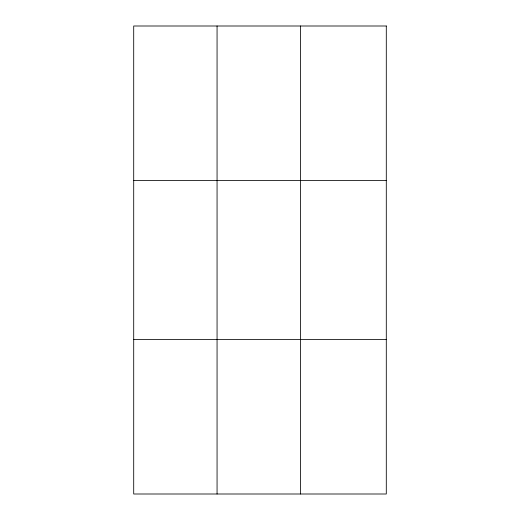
<?xml version="1.0" encoding="UTF-8"?>
<svg xmlns="http://www.w3.org/2000/svg" width="520" height="520" viewBox="0 0 520 520"><rect width="100%" height="100%" fill="white"/><g stroke="black" fill="none" stroke-linecap="round" stroke-linejoin="round"><path stroke-width="0.78" d="M217.061 26L217.061 494M300.417 26L300.417 494M133.705 180.44L386.295 180.44M133.705 339.56L386.295 339.56M386.295 26L386.295 494L133.705 494L133.705 26L386.295 26"/></g></svg>
